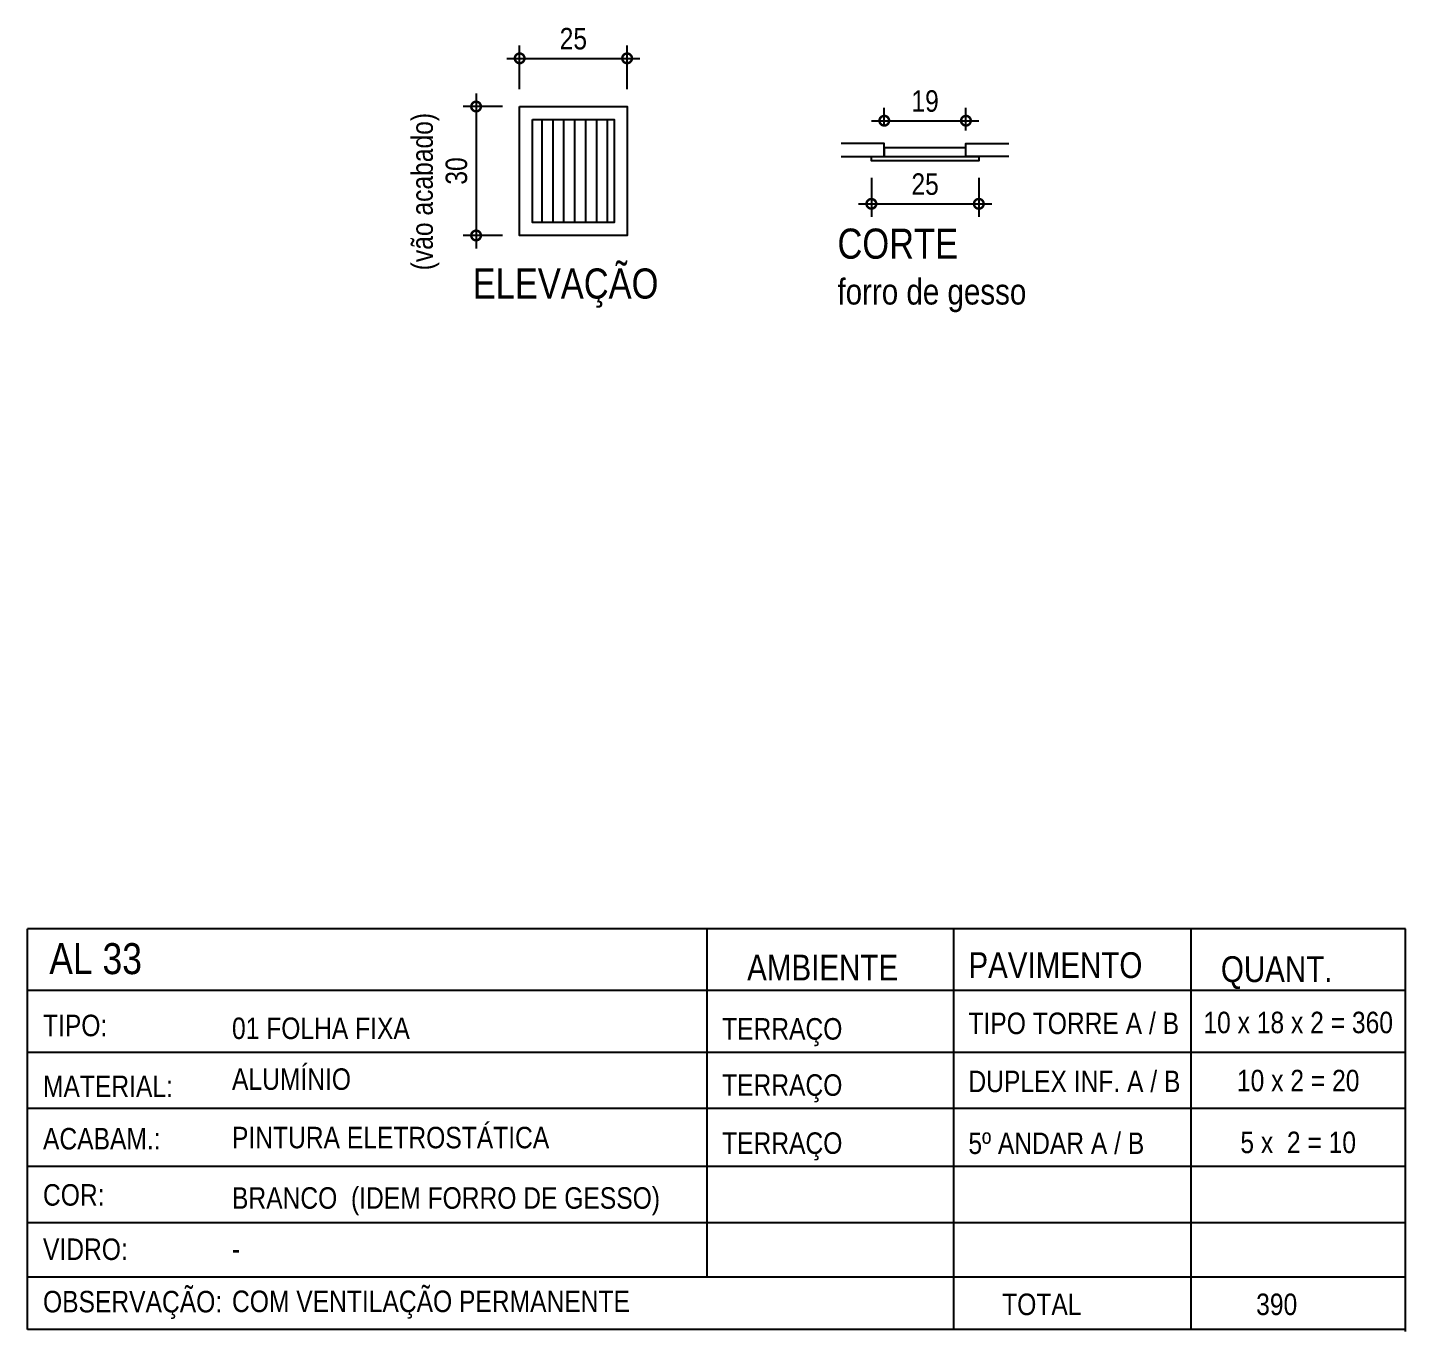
# Model space of a CAD drawing. Header units: metres. Extents: x -0.2 to 51.6, y -20.8 to 5.5.
# Drawn here: x 39.503 to 42.709, y -13.699 to -10.666 of the extents above; entities that cross this region are included whole.
import ezdxf

# ---------------------------------------------------------------- set-up
doc = ezdxf.new("R2010")
doc.units = ezdxf.units.M
for name, color, linetype in [('ARQ-AUX', 7, 'Continuous'), ('ARQ-CAX', 1, 'Continuous'), ('ARQ-DIM', 2, 'Continuous'), ('ARQ-ENCH', 1, 'Continuous'), ('ARQ-TXT', 2, 'Continuous')]:
    doc.layers.add(name, color=color, linetype=linetype)
doc.styles.add('Adesa', font='ARIALN.TTF')
doc.styles.get("Standard").update_dxf_attribs({"font": 'arial.ttf'})
doc.dimstyles.new('ADESA 1-0025', dxfattribs={"dimtxt": 0.05, "dimasz": 0.045, "dimexe": 0.03, "dimexo": 0.04, "dimgap": 0.02, "dimtad": 1, "dimtoh": 1, "dimdec": 0, "dimlfac": 100, "dimzin": 4, "dimtxsty": 'Adesa', "dimblk": 'DOTSMALL', "dimcen": 1, "dimdle": 0.03, "dimclrd": 1, "dimclre": 1, "dimclrt": 256, "dimazin": 1, "dimtm": 1e-09, "dimtfac": 1, "dimtdec": 0, "dimtix": 1, "dimtmove": 2, "dimatfit": 0, "dimldrblk": 'DOTSMALL', "dimfxl": 0.8, "dimtvp": 2, "dimtolj": 1, "dimtzin": 0, "dimarcsym": 0})

# ---------------------------------------------------------------- blocks, each defined once
blk = doc.blocks.new('PL VP FORRO')
at = {"layer": 'ARQ-CAX'}
h = blk.add_hatch(dxfattribs=at)
h.set_pattern_fill('LINE', scale=0.008, angle=90)
h.set_pattern_definition([(90, (0.06, 0.16), (-0.0254, 2e-18), [])])
h.paths.add_polyline_path([(0, 0.24), (0.19, 0.24), (0.19, 0), (0, 0)])
for points in [[(-0.03, 0.27), (0.22, 0.27), (0.22, -0.03), (-0.03, -0.03)], [(0, 0.24), (0.19, 0.24), (0.19, 0), (0, 0)]]:
    blk.add_lwpolyline(points, close=True, dxfattribs=at)
blk = doc.blocks.new('_DotSmall')
at = {"color": 0, "linetype": 'ByBlock', "const_width": 0.5}
blk.add_lwpolyline([(-0.0625, 0, 1), (0.0625, 0, 1)], format="xyb", close=True, dxfattribs=at)
blk = doc.blocks.new('*D537')
at = {"layer": 'ARQ-DIM', "color": 1, "lineweight": -2, "transparency": 16777216}
for p, q in [((40.6478, -10.8095), (40.6478, -10.7074)), ((40.8978, -10.8095), (40.8978, -10.7074)), ((40.6178, -10.7374), (40.9278, -10.7374))]:
    blk.add_line(p, q, dxfattribs=at)
at = {"layer": 'Defpoints', "color": 0, "transparency": 16777216}
for p in [(40.8978, -10.7374), (40.6478, -10.8495), (40.8978, -10.8495)]:
    blk.add_point(p, dxfattribs=at)
at = {"layer": 'ARQ-DIM', "color": 1, "lineweight": -2, "transparency": 16777216, "xscale": 0.045, "yscale": 0.045, "zscale": 0.045, "rotation": 180}
blk.add_blockref('_DotSmall', (40.6478, -10.7374), dxfattribs=at)
at = {"layer": 'ARQ-DIM', "color": 1, "lineweight": -2, "transparency": 16777216, "xscale": 0.045, "yscale": 0.045, "zscale": 0.045}
blk.add_blockref('_DotSmall', (40.8978, -10.7374), dxfattribs=at)
at = {"layer": 'ARQ-DIM', "transparency": 16777216, "insert": (40.7728, -10.6919), "char_height": 0.05, "attachment_point": 5, "style": 'Adesa'}
blk.add_mtext('\\A1;25', dxfattribs=at)
blk = doc.blocks.new('*D538')
at = {"layer": 'ARQ-DIM', "color": 1, "lineweight": -2, "transparency": 16777216}
for p, q in [((40.5464, -10.8195), (40.5464, -11.1795)), ((40.6078, -10.8495), (40.5164, -10.8495)), ((40.6078, -11.1495), (40.5164, -11.1495))]:
    blk.add_line(p, q, dxfattribs=at)
at = {"layer": 'Defpoints', "color": 0, "transparency": 16777216}
for p in [(40.6478, -10.8495), (40.5464, -11.1495), (40.6478, -11.1495)]:
    blk.add_point(p, dxfattribs=at)
at = {"layer": 'ARQ-DIM', "color": 1, "lineweight": -2, "transparency": 16777216, "xscale": 0.045, "yscale": 0.045, "zscale": 0.045}
for p, rotation in [((40.5464, -10.8495), 90), ((40.5464, -11.1495), 270)]:
    blk.add_blockref('_DotSmall', p, dxfattribs=dict(at, rotation=rotation))
at = {"layer": 'ARQ-DIM', "transparency": 16777216, "insert": (40.5009, -10.9995), "char_height": 0.05, "attachment_point": 5, "rotation": 90, "style": 'Adesa'}
blk.add_mtext('\\A1;30', dxfattribs=at)
blk = doc.blocks.new('*D539')
at = {"layer": 'ARQ-DIM', "color": 1, "lineweight": -2, "transparency": 16777216}
for p, q in [((41.4662, -11.0155), (41.4662, -11.1059)), ((41.7162, -11.0155), (41.7162, -11.1059)), ((41.4362, -11.0759), (41.7462, -11.0759))]:
    blk.add_line(p, q, dxfattribs=at)
at = {"layer": 'Defpoints', "color": 0, "transparency": 16777216}
for p in [(41.4662, -10.9755), (41.7162, -10.9755), (41.7162, -11.0759)]:
    blk.add_point(p, dxfattribs=at)
at = {"layer": 'ARQ-DIM', "color": 1, "lineweight": -2, "transparency": 16777216, "xscale": 0.045, "yscale": 0.045, "zscale": 0.045, "rotation": 180}
blk.add_blockref('_DotSmall', (41.4662, -11.0759), dxfattribs=at)
at = {"layer": 'ARQ-DIM', "color": 1, "lineweight": -2, "transparency": 16777216, "xscale": 0.045, "yscale": 0.045, "zscale": 0.045}
blk.add_blockref('_DotSmall', (41.7162, -11.0759), dxfattribs=at)
at = {"layer": 'ARQ-DIM', "transparency": 16777216, "insert": (41.5912, -11.0303), "char_height": 0.05, "attachment_point": 5, "style": 'Adesa'}
blk.add_mtext('\\A1;25', dxfattribs=at)
blk = doc.blocks.new('*D540')
at = {"layer": 'ARQ-DIM', "color": 1, "lineweight": -2, "transparency": 16777216}
for p, q in [((41.4962, -10.8955), (41.4962, -10.8525)), ((41.6862, -10.9055), (41.6862, -10.8525)), ((41.4662, -10.8825), (41.7162, -10.8825))]:
    blk.add_line(p, q, dxfattribs=at)
at = {"layer": 'Defpoints', "color": 0, "transparency": 16777216}
for p in [(41.6862, -10.8825), (41.4962, -10.9355), (41.6862, -10.9455)]:
    blk.add_point(p, dxfattribs=at)
at = {"layer": 'ARQ-DIM', "color": 1, "lineweight": -2, "transparency": 16777216, "xscale": 0.045, "yscale": 0.045, "zscale": 0.045, "rotation": 180}
blk.add_blockref('_DotSmall', (41.4962, -10.8825), dxfattribs=at)
at = {"layer": 'ARQ-DIM', "color": 1, "lineweight": -2, "transparency": 16777216, "xscale": 0.045, "yscale": 0.045, "zscale": 0.045}
blk.add_blockref('_DotSmall', (41.6862, -10.8825), dxfattribs=at)
at = {"layer": 'ARQ-DIM', "transparency": 16777216, "insert": (41.5912, -10.837), "char_height": 0.05, "attachment_point": 5, "style": 'Adesa'}
blk.add_mtext('\\A1;19', dxfattribs=at)
blk = doc.blocks.new('ALUMINIO')
at = {"layer": 'ARQ-AUX'}
for points in [[(41.3962, -10.9655), (41.4962, -10.9655), (41.4962, -10.9355), (41.3962, -10.9355)], [(41.7862, -10.9655), (41.6862, -10.9655), (41.6862, -10.9355), (41.7862, -10.9355)]]:
    blk.add_lwpolyline(points, dxfattribs=at)
at = {"layer": 'ARQ-CAX'}
for points in [[(41.4962, -10.9655), (41.6862, -10.9655), (41.6862, -10.9455), (41.4962, -10.9455)], [(41.4662, -10.9655), (41.7162, -10.9655), (41.7162, -10.9755), (41.4662, -10.9755)]]:
    blk.add_lwpolyline(points, close=True, dxfattribs=at)
at = {"layer": 'ARQ-ENCH', "ltscale": 0.01}
for p, q in [((42.7089, -12.7625), (39.5028, -12.7625)), ((39.5028, -13.695), (39.5028, -12.7625)), ((41.0842, -13.573), (41.0842, -12.7625)), ((41.0842, -13.573), (41.0842, -12.7625)), ((41.6573, -12.7625), (41.6573, -13.695)), ((42.2096, -12.7625), (42.2096, -13.695)), ((42.7089, -13.6994), (42.7089, -12.7625)), ((42.7089, -12.9063), (39.5028, -12.9063)), ((42.7089, -13.0502), (39.5028, -13.0502)), ((42.7089, -13.1809), (39.5028, -13.1809)), ((42.7089, -13.316), (39.5028, -13.316)), ((42.7089, -13.4467), (39.5028, -13.4467)), ((42.7089, -13.573), (39.5028, -13.573)), ((42.7089, -13.695), (39.5028, -13.695))]:
    blk.add_line(p, q, dxfattribs=at)
at = {"layer": 'ARQ-CAX'}
blk.add_blockref('PL VP FORRO', (40.6778, -11.1195), dxfattribs=at)
at = {"layer": 'ARQ-TXT', "ltscale": 0.01, "insert": (40.3958, -11.2306), "char_height": 0.05, "width": 0.454027, "attachment_point": 1, "rotation": 90}
blk.add_mtext('{\\fArial Narrow|b0|i0|c0|p34;(vão acabado)}', dxfattribs=at)
at = {"layer": 'ARQ-TXT', "char_height": 0.07, "width": 0.551174, "attachment_point": 1, "style": 'Adesa'}
for s, insert in [('CORTE \\P{\\H0.85714x;forro de gesso}', (41.3873, -11.1335)), ('ELEVAÇÃO', (40.5385, -11.2263))]:
    blk.add_mtext(s, dxfattribs=dict(at, insert=insert))
at = {"layer": 'ARQ-TXT', "ltscale": 0.01, "style": 'Adesa'}
for s, insert, char_height, width, attachment_point in [('AL 33', (39.5534, -12.796), 0.072, 0.605305, 1), ('AMBIENTE', (41.3528, -12.8228), 0.06, 0.467927, 2), ('PAVIMENTO', (41.692, -12.8475), 0.06, 0.336611, 4), ('QUANT.', (42.4093, -12.8265), 0.06, 0.39922, 2), ('TIPO:', (39.5387, -12.9625), 0.05, 0.166457, 1), ('01 FOLHA FIXA', (39.9785, -12.9691), 0.05, 1.067594, 1), ('TERRAÇO', (41.1188, -13.0031), 0.05, 0.543409, 4), ('TIPO TORRE A / B', (41.692, -12.9829), 0.05, 0.55993, 4), ('10 x 18 x 2 = 360', (42.4593, -12.9809), 0.05, 0.49922, 5), ('ALUMÍNIO', (39.9785, -13.0873), 0.05, 1.067594, 1), ('MATERIAL:', (39.5387, -13.1041), 0.05, 0.336303, 1), ('TERRAÇO', (41.1188, -13.1338), 0.05, 0.543409, 4), ('DUPLEX INF. A / B', (41.692, -13.118), 0.05, 0.55993, 4), ('10 x 2 = 20', (42.4593, -13.116), 0.05, 0.49922, 5), ('ACABAM.:', (39.5387, -13.226), 0.05, 0.336303, 1), ('PINTURA ELETROSTÁTICA', (39.9785, -13.2233), 0.05, 1.067594, 1), ('TERRAÇO', (41.1188, -13.2689), 0.05, 0.543409, 4), ('5º ANDAR A / B', (41.692, -13.2619), 0.05, 0.55993, 4), ('5 x  2 = 10', (42.4593, -13.2599), 0.05, 0.49922, 5), ('COR:', (39.5387, -13.3567), 0.05, 0.336303, 1), ('BRANCO  (IDEM FORRO DE GESSO)', (39.9785, -13.3639), 0.05, 1.067594, 1), ('VIDRO:', (39.5387, -13.4831), 0.05, 0.336303, 1), ('-', (39.9785, -13.4823), 0.05, 1.067594, 1), ('OBSERVAÇÃO:', (39.5387, -13.605), 0.05, 0.336303, 1), ('COM VENTILAÇÃO PERMANENTE', (39.9785, -13.6043), 0.05, 1.067594, 1), ('TOTAL', (41.8628, -13.6113), 0.05, 0.410919, 2), ('390', (42.4093, -13.6113), 0.05, 0.39922, 2)]:
    blk.add_mtext(s, dxfattribs=dict(at, insert=insert, char_height=char_height, width=width, attachment_point=attachment_point))
at = {"layer": 'ARQ-DIM'}
for base, p1, p2, picture, middle in [((40.8978, -10.7374), (40.6478, -10.8495), (40.8978, -10.8495), '*D537', (40.7728, -10.6919)), ((41.6862, -10.8825), (41.4962, -10.9355), (41.6862, -10.9455), '*D540', (41.5912, -10.837)), ((41.7162, -11.0759), (41.4662, -10.9755), (41.7162, -10.9755), '*D539', (41.5912, -11.0303))]:
    dim = blk.add_linear_dim(base=base, p1=p1, p2=p2, dimstyle='ADESA 1-0025', dxfattribs=at)
    dim.commit()
    dim.dimension.update_dxf_attribs({"geometry": picture, "text_midpoint": middle})
dim = blk.add_linear_dim(base=(40.5464, -11.1495), p1=(40.6478, -10.8495), p2=(40.6478, -11.1495), angle=90, dimstyle='ADESA 1-0025', dxfattribs=at)
dim.commit()
dim.dimension.update_dxf_attribs({"geometry": '*D538', "text_midpoint": (40.5009, -10.9995)})

msp = doc.modelspace()

# ---------------------------------------------------------------- block references
msp.add_blockref('ALUMINIO', (0, 0))

doc.saveas('drawing.dxf')
